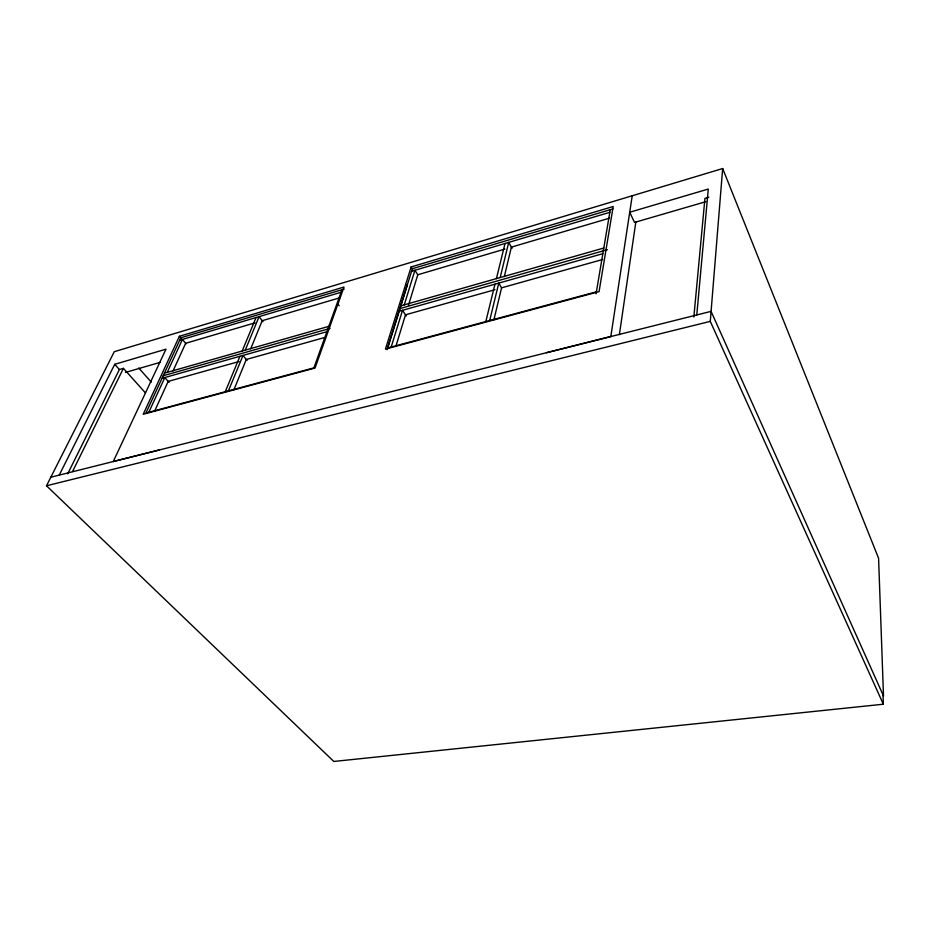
<?xml version="1.0" encoding="UTF-8"?>
<svg xmlns="http://www.w3.org/2000/svg" width="930" height="930" viewBox="0 0 930 930"><rect width="100%" height="100%" fill="white"/><g stroke="black" fill="none" stroke-linecap="round" stroke-linejoin="round"><path stroke-width="1.4" d="M883.337 704.219L710.276 321.373L722.668 168.539L114.274 351.703L46.5 485.774L333.8 761.461L883.337 704.219L883 694.861M696.779 314.956L708.288 189.057L629.715 212.249L634.527 222.433L705.835 201.682M693.85 317.025L704.928 198.392L708.8 197.265M619.38 334.614L635.818 222.107M632.226 195.777L610.812 336.555L546.445 352.726M610.266 209.68L596.06 293.799M493.923 319.734L501.561 287.847L498.782 283.092L489.703 320.525M504.304 276.663L511.384 247.136L609.499 218.166M500.189 277.535L508.71 242.393L512.035 248.298M485.82 321.571L494.981 284.162M496.422 278.616L505.025 243.497M395.936 346.1L405.492 314.817L494.981 289.695M408.491 305.203L417.779 274.769L414.92 270.293L404.259 304.866M391.181 347.053L402.504 310.318L406.224 315.921M387.194 349.506L412.362 268.724L612.928 208.89M411.141 266.945L385.439 349.099L599.071 291.625L613.196 206.495L411.141 266.945L412.664 269.328M387.113 349.529L406.852 286.242L405.689 284.441M341.984 289.718L313.91 367.85L145.882 413.094L180.804 337.811L344.135 289.079M337.927 304.04L344.007 287.033L179.385 336.288L143.208 414.269L315.026 368.048L337.927 304.04L339.148 305.772M250.693 348.855L262.19 320.711L339.903 297.763M233.942 389.693L246.287 359.492L324.407 337.567M228.408 390.879L243.021 355.423L247.089 360.491M245.253 350.145L259.063 316.642L262.969 321.722M225.281 391.716L239.952 356.283M242.195 351.017L256.064 317.537M154.659 411.025L168.191 381.405L239.056 361.526M173.015 370.965L185.663 343.31L255.029 322.826M148.788 412.316L164.819 377.534L169.028 382.358M167.249 372.36L182.419 339.438L186.116 343.856M72.575 471.475L123.423 368.35L145.406 392.867M67.716 473.823L119.4 369.524L123.423 368.35M59.241 475.102L114.716 364.316L165.993 349.169L113.262 461.536L159.065 450.027M179.618 340.275L341.077 292.253M411.49 271.304L609.824 212.319M417.779 274.769L504.932 249.042M125.492 372.419L160.041 362.398M164.401 373.174L328.86 326.337M400.76 305.854L603.826 248.019M163.203 375.743L330.092 328.383M399.912 308.574L607.464 249.67M161.948 378.347L326.872 331.708M398.993 311.318L602.803 253.681M501.561 287.847L602.582 259.505M387.589 348.018L596.397 291.799M50.825 477.218L711.078 311.364L883.5 695.966L878.583 558.256L722.668 168.539M46.5 485.774L710.276 321.373M114.716 364.316L119.168 369.257M138.768 368.001L151.265 382.125M179.385 336.288L181.118 338.346"/></g></svg>
